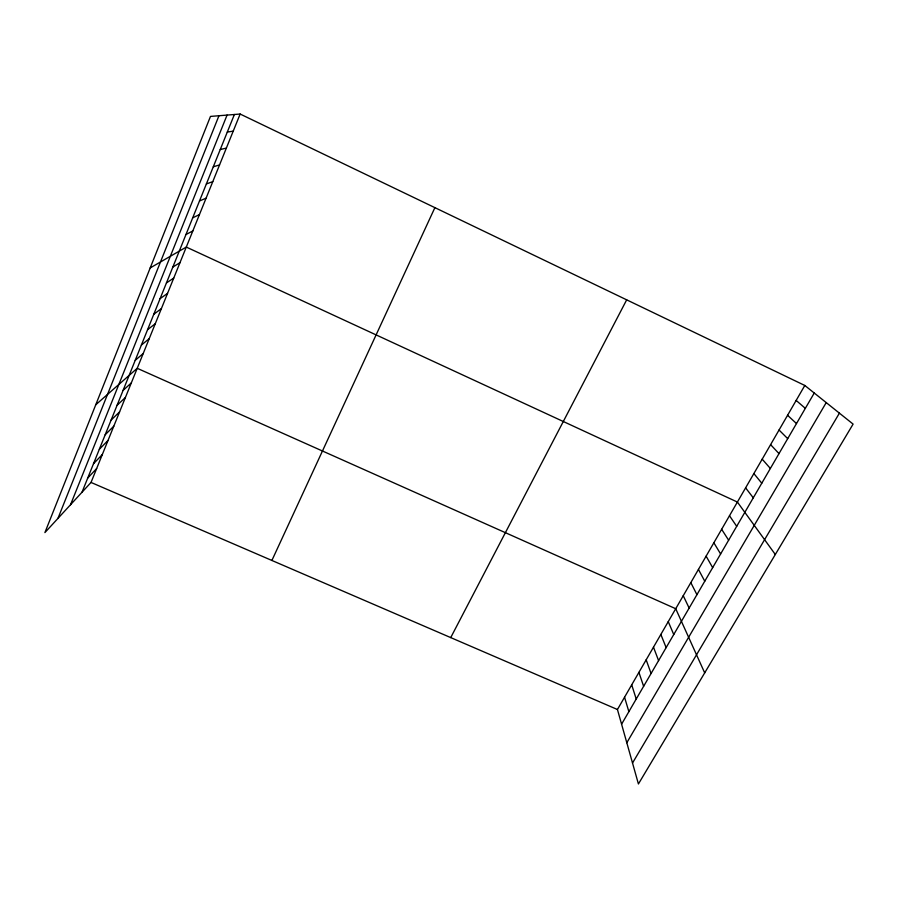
<?xml version="1.0" encoding="UTF-8"?>
<svg xmlns="http://www.w3.org/2000/svg" width="898" height="898" viewBox="0 0 898 898"><rect width="100%" height="100%" fill="white"/><g stroke="black" fill="none" stroke-linecap="round" stroke-linejoin="round"><path stroke-width="1.35" d="M57.943 518.404L218.955 115.741M70.527 504.721L227.059 115.09M81.987 492.272L234.389 114.495M240.148 114.035L210.48 116.414L44.9 532.593L91.024 482.439L240.148 114.035L804.81 385.466L853.1 424.103L638.422 783.965L617.442 709.51L804.81 385.466M271.892 560.464L434.89 207.651M450.729 637.602L626.681 299.842M621.584 724.192L814.25 393.021M626.804 742.736L826.227 402.596M632.518 763.019L839.405 413.147M87.723 478.05L96.647 468.543M93.504 463.716L102.316 454.534M99.33 449.281L108.029 440.435M105.201 434.733L113.777 426.213M111.116 420.073L119.58 411.901M117.066 405.301L125.417 397.477M123.071 390.417L131.299 382.941M95.749 404.774L137.226 368.303L675.723 608.721L704.694 672.883M135.228 360.311L143.197 353.543M141.368 345.079L149.214 338.681M147.564 329.723L155.275 323.707M153.805 314.255L161.382 308.609M160.091 298.652L167.544 293.399M166.433 282.937L173.741 278.077M172.831 267.099L179.993 262.631M150.202 267.918L186.29 247.073L737.404 502.061L775.311 554.504M185.965 234.546L192.834 230.909M192.711 217.821L199.435 214.611M199.513 200.961L206.08 198.189M206.372 183.955L212.781 181.632M213.286 166.804L219.539 164.94M220.268 149.517L226.352 148.114M227.295 132.085L233.222 131.142M91.024 482.439L617.442 709.51M796.156 400.429L805.326 408.343M787.568 415.28L796.481 423.553M779.049 430.019L787.703 438.639M770.596 444.645L778.993 453.602M762.2 459.159L770.361 468.464M753.871 473.572L761.785 483.203M745.609 487.861L753.276 497.818M729.49 515.721L736.697 526.318M721.644 529.304L728.626 540.192M713.854 542.774L720.611 553.965M706.12 556.154L712.664 567.637M698.442 569.433L704.762 581.208M690.82 582.622L696.927 594.678M683.243 595.711L689.148 608.058M668.258 621.629L673.747 634.516M660.849 634.448L666.136 647.604M653.486 647.177L658.582 660.591M646.178 659.817L651.072 673.5M638.916 672.378L643.619 686.308M631.709 684.837L636.222 699.026M624.548 697.218L628.869 711.654"/></g></svg>
